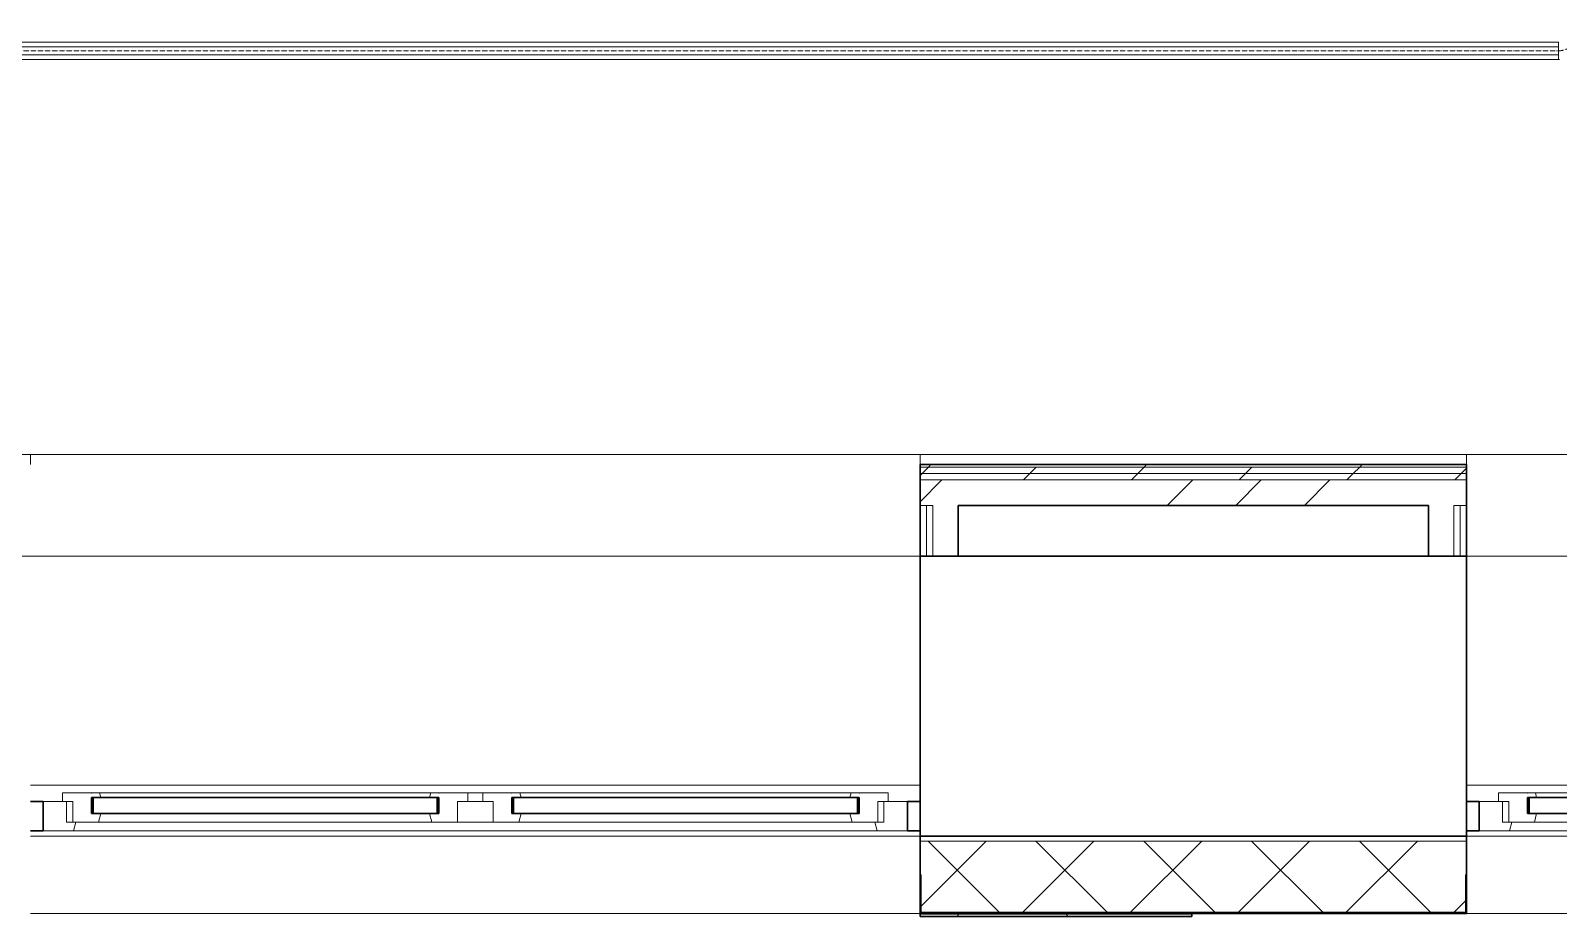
# Model space of a CAD drawing. Header units: millimetres. Extents: x -88595 to 880822, y -1054509 to -148035.
# Drawn here: x 190598 to 193604, y -247960 to -246219 of the extents above; entities that cross this region are included whole.
import ezdxf

# ---------------------------------------------------------------- set-up
doc = ezdxf.new("R2010")
doc.units = ezdxf.units.MM
for name, pattern in [('$0$ADSK_Осевая', [14, 10, -2, 0, -2]), ('$1$ADSK_Осевая', [14, 10, -2, 0, -2]), ('ADSK_Линия сетки', [25, 20, -2.5, 0, -2.5])]:
    doc.linetypes.add(name, pattern=pattern)
for name, color, linetype, lineweight in [('_ Окна', 7, 'Continuous', 30), ('Изоляция', 7, 'Continuous', 18), ('Оборудование', 7, 'Continuous', 18), ('Ограждение', 7, 'Continuous', 9), ('Окна', 7, 'Continuous', 9), ('Оси', 7, 'Continuous', 9), ('Стены внутренние', 7, 'Continuous', 18), ('Стены наружные', 7, 'Continuous', 18), ('Стены штриховка', 7, 'Continuous', 9), ('Трубопровод', 7, 'Continuous', 18), ('Трубопроводы', 7, 'Continuous', 18)]:
    doc.layers.add(name, color=color, linetype=linetype, lineweight=lineweight)

# ---------------------------------------------------------------- blocks, each defined once
blk = doc.blocks.new('1 этаж')
at = {"layer": '_ Окна', "lineweight": 18}
for p, q in [((226846.7, 680597.6), (226790.7, 680597.6)), ((226790.7, 680597.6), (226790.7, 680580.6)), ((226847.7, 680596.6), (226846.7, 680597.6)), ((226848.7, 680597.6), (226847.7, 680596.6)), ((226847.7, 680556.6), (226847.7, 680588.6)), ((226847.7, 680588.6), (226865.7, 680588.6)), ((226863.3, 680597.6), (226848.7, 680597.6)), ((226865.7, 680588.6), (226863.3, 680597.6)), ((227515.1, 680597.6), (227512.7, 680588.6)), ((227512.7, 680588.6), (227530.7, 680588.6)), ((227529.7, 680597.6), (227515.1, 680597.6)), ((227530.7, 680596.6), (227529.7, 680597.6)), ((227531.7, 680597.6), (227530.7, 680596.6)), ((227530.7, 680588.6), (227530.7, 680556.6)), ((227587.7, 680597.6), (227531.7, 680597.6)), ((227587.7, 680580.6), (227587.7, 680597.6)), ((227673.7, 680597.6), (227617.7, 680597.6)), ((227617.7, 680597.6), (227617.7, 680580.6)), ((227674.7, 680596.6), (227673.7, 680597.6)), ((227675.7, 680597.6), (227674.7, 680596.6)), ((227674.7, 680556.6), (227674.7, 680588.6)), ((227674.7, 680588.6), (227692.7, 680588.6)), ((227690.3, 680597.6), (227675.7, 680597.6)), ((227692.7, 680588.6), (227690.3, 680597.6)), ((228342.1, 680597.6), (228339.7, 680588.6)), ((228339.7, 680588.6), (228357.7, 680588.6)), ((228356.7, 680597.6), (228342.1, 680597.6)), ((228357.7, 680596.6), (228356.7, 680597.6)), ((228358.7, 680597.6), (228357.7, 680596.6)), ((228357.7, 680588.6), (228357.7, 680556.6)), ((228414.7, 680597.6), (228358.7, 680597.6)), ((228414.7, 680580.6), (228414.7, 680597.6)), ((229671.7, 680597.6), (229615.7, 680597.6)), ((229615.7, 680597.6), (229615.7, 680580.6)), ((229672.7, 680596.6), (229671.7, 680597.6)), ((229673.7, 680597.6), (229672.7, 680596.6)), ((229672.7, 680556.6), (229672.7, 680588.6)), ((229672.7, 680588.6), (229690.7, 680588.6)), ((229688.3, 680597.6), (229673.7, 680597.6)), ((229690.7, 680588.6), (229688.3, 680597.6)), ((226790.7, 680580.6), (226752.7, 680580.6)), ((226752.7, 680580.6), (226752.7, 680522.6)), ((226790.7, 680580.6), (226810.7, 680580.6)), ((226798.7, 680539.6), (226798.7, 680580.6)), ((226810.7, 680580.6), (226810.7, 680539.6)), ((227567.7, 680539.6), (227567.7, 680580.6)), ((227567.7, 680580.6), (227587.7, 680580.6)), ((227617.7, 680580.6), (227637.7, 680580.6)), ((227637.7, 680580.6), (227637.7, 680539.6)), ((228394.7, 680539.6), (228394.7, 680580.6)), ((228394.7, 680580.6), (228414.7, 680580.6)), ((228406.7, 680580.6), (228406.7, 680539.6)), ((228452.7, 680580.6), (228414.7, 680580.6)), ((228452.7, 680522.6), (228452.7, 680580.6)), ((229615.7, 680580.6), (229577.7, 680580.6)), ((229577.7, 680580.6), (229577.7, 680522.6)), ((229615.7, 680580.6), (229635.7, 680580.6)), ((229623.7, 680539.6), (229623.7, 680580.6)), ((229635.7, 680580.6), (229635.7, 680539.6)), ((226810.7, 680539.6), (226798.7, 680539.6)), ((226810.7, 680539.6), (226861.2, 680539.6)), ((226812.2, 680522.6), (226816.7, 680539.6)), ((226865.7, 680556.6), (226847.7, 680556.6)), ((226861.2, 680539.6), (226865.7, 680556.6)), ((227530.7, 680556.6), (227512.7, 680556.6)), ((227512.7, 680556.6), (227517.3, 680539.6)), ((227517.3, 680539.6), (227567.7, 680539.6)), ((227637.7, 680539.6), (227688.2, 680539.6)), ((227692.7, 680556.6), (227674.7, 680556.6)), ((227688.2, 680539.6), (227692.7, 680556.6)), ((228357.7, 680556.6), (228339.7, 680556.6)), ((228339.7, 680556.6), (228344.3, 680539.6)), ((228344.3, 680539.6), (228394.7, 680539.6)), ((228388.7, 680539.6), (228393.3, 680522.6)), ((228406.7, 680539.6), (228394.7, 680539.6)), ((229635.7, 680539.6), (229623.7, 680539.6)), ((229635.7, 680539.6), (229686.2, 680539.6)), ((229637.2, 680522.6), (229641.7, 680539.6)), ((229690.7, 680556.6), (229672.7, 680556.6)), ((229686.2, 680539.6), (229690.7, 680556.6)), ((226752.7, 680522.6), (226812.2, 680522.6)), ((228393.3, 680522.6), (228452.7, 680522.6)), ((229577.7, 680522.6), (229637.2, 680522.6))]:
    blk.add_line(p, q, dxfattribs=at)
at = {"layer": '_ Окна'}
for p, q in [((226850.7, 680588.6), (226847.7, 680588.6)), ((226847.7, 680588.6), (226847.7, 680556.6)), ((227527.7, 680588.6), (226850.7, 680588.6)), ((226850.7, 680588.6), (226850.7, 680556.6)), ((226850.7, 680556.6), (226850.7, 680588.6)), ((227527.7, 680556.6), (227527.7, 680588.6)), ((227527.7, 680588.6), (227527.7, 680556.6)), ((227530.7, 680588.6), (227527.7, 680588.6)), ((227530.7, 680556.6), (227530.7, 680588.6)), ((227677.7, 680588.6), (227674.7, 680588.6)), ((227674.7, 680588.6), (227674.7, 680556.6)), ((228354.7, 680588.6), (227677.7, 680588.6)), ((227677.7, 680588.6), (227677.7, 680556.6)), ((227677.7, 680556.6), (227677.7, 680588.6)), ((228354.7, 680556.6), (228354.7, 680588.6)), ((228354.7, 680588.6), (228354.7, 680556.6)), ((228357.7, 680588.6), (228354.7, 680588.6)), ((228357.7, 680556.6), (228357.7, 680588.6)), ((229675.7, 680588.6), (229672.7, 680588.6)), ((229672.7, 680588.6), (229672.7, 680556.6)), ((230352.7, 680588.6), (229675.7, 680588.6)), ((229675.7, 680588.6), (229675.7, 680556.6)), ((229675.7, 680556.6), (229675.7, 680588.6)), ((226752.7, 680580.6), (226727.7, 680580.6)), ((226752.7, 680522.6), (226752.7, 680580.6)), ((228477.7, 680580.6), (228452.7, 680580.6)), ((228452.7, 680580.6), (228452.7, 680522.6)), ((229577.7, 680580.6), (229552.7, 680580.6)), ((229577.7, 680522.6), (229577.7, 680580.6)), ((226847.7, 680556.6), (226850.7, 680556.6)), ((226850.7, 680556.6), (227527.7, 680556.6)), ((227527.7, 680556.6), (227530.7, 680556.6)), ((227674.7, 680556.6), (227677.7, 680556.6)), ((227677.7, 680556.6), (228354.7, 680556.6)), ((228354.7, 680556.6), (228357.7, 680556.6)), ((229672.7, 680556.6), (229675.7, 680556.6)), ((229675.7, 680556.6), (230352.7, 680556.6)), ((226727.7, 680522.6), (226752.7, 680522.6)), ((228452.7, 680522.6), (228477.7, 680522.6)), ((229552.7, 680522.6), (229577.7, 680522.6))]:
    blk.add_line(p, q, dxfattribs=at)
at = {"layer": 'Ограждение'}
for p, q in [((220482.3, 681262.6), (234467.7, 681262.6)), ((226727.7, 681242.6), (226727.7, 681262.6)), ((226727.7, 681262.6), (228477.7, 681262.6)), ((228477.7, 681262.6), (228477.7, 681242.6)), ((229552.7, 681242.6), (229552.7, 681262.6)), ((229552.7, 681262.6), (231302.7, 681262.6)), ((226727.7, 681062.6), (228477.7, 681062.6)), ((229552.7, 681062.6), (231302.7, 681062.6)), ((226727.7, 680612.6), (228477.7, 680612.6)), ((229552.7, 680612.6), (231302.7, 680612.6))]:
    blk.add_line(p, q, dxfattribs=at)
at = {"layer": 'Окна'}
for p, q in [((226848.7, 680597.6), (226846.7, 680597.6)), ((227515.1, 680597.6), (226863.3, 680597.6)), ((227531.7, 680597.6), (227529.7, 680597.6)), ((227587.7, 680597.6), (227617.7, 680597.6)), ((227675.7, 680597.6), (227673.7, 680597.6)), ((228342.1, 680597.6), (227690.3, 680597.6)), ((228358.7, 680597.6), (228356.7, 680597.6)), ((229673.7, 680597.6), (229671.7, 680597.6)), ((230340.1, 680597.6), (229688.3, 680597.6)), ((227617.7, 680580.6), (227587.7, 680580.6)), ((226861.2, 680539.6), (227517.3, 680539.6)), ((227637.7, 680539.6), (227567.7, 680539.6)), ((227688.2, 680539.6), (228344.3, 680539.6)), ((229686.2, 680539.6), (230342.3, 680539.6)), ((226812.2, 680522.6), (228393.3, 680522.6)), ((229637.2, 680522.6), (231218.3, 680522.6))]:
    blk.add_line(p, q, dxfattribs=at)
at = {"layer": 'Оси', "linetype": 'ADSK_Линия сетки', "ltscale": 100}
blk.add_line((247242.7, 681062.6), (175520.4, 681062.6), dxfattribs=at)
at = {"layer": 'Стены внутренние', "lineweight": 30}
for p, q in [((228477.7, 681062.6), (228477.7, 680512.6)), ((229477.7, 681062.6), (228552.7, 681062.6)), ((229552.7, 680512.6), (229552.7, 681062.6)), ((228477.7, 680512.6), (229552.7, 680512.6)), ((228477.7, 680502.6), (228477.7, 680360.6)), ((229552.7, 680360.6), (229552.7, 680502.6)), ((228477.7, 680360.6), (229552.7, 680360.6))]:
    blk.add_line(p, q, dxfattribs=at)
at = {"layer": 'Стены внутренние'}
for p, q in [((228477.7, 680512.6), (226727.7, 680512.6)), ((231302.7, 680512.6), (229552.7, 680512.6)), ((228477.7, 680360.6), (226727.7, 680360.6)), ((231302.7, 680360.6), (229552.7, 680360.6))]:
    blk.add_line(p, q, dxfattribs=at)
at = {"layer": 'Стены внутренние', "linetype": 'Continuous', "lineweight": 9}
for p, q in [((228479.7, 680374.7), (228607.6, 680502.6)), ((228633.5, 680362.6), (228493.5, 680502.6)), ((228679.8, 680362.6), (228819.8, 680502.6)), ((228845.6, 680362.6), (228705.6, 680502.6)), ((228891.9, 680362.6), (229031.9, 680502.6)), ((229057.7, 680362.6), (228917.7, 680502.6)), ((229104, 680362.6), (229244, 680502.6)), ((229269.8, 680362.6), (229129.8, 680502.6)), ((229316.2, 680362.6), (229456.2, 680502.6)), ((229482, 680362.6), (229342, 680502.6)), ((229528.3, 680362.6), (229550.7, 680385)), ((228555.5, 680362.6), (228554.3, 680360.6)), ((228764.6, 680360.6), (228763.5, 680362.6))]:
    blk.add_line(p, q, dxfattribs=at)
at = {"layer": 'Стены наружные', "lineweight": 30}
for p, q in [((229552.7, 681242.6), (228477.7, 681242.6)), ((228477.7, 681242.6), (228477.7, 681062.6)), ((229552.7, 681062.6), (229552.7, 681242.6)), ((228552.7, 681162.6), (229477.7, 681162.6)), ((228552.7, 681062.6), (228552.7, 681162.6)), ((229477.7, 681162.6), (229477.7, 681062.6)), ((228477.7, 681062.6), (228552.7, 681062.6)), ((229477.7, 681062.6), (229552.7, 681062.6)), ((228477.7, 680512.6), (228477.7, 680502.6)), ((229552.7, 680502.6), (229552.7, 680512.6)), ((229012.7, 680359.6), (228477.7, 680359.6)), ((228477.7, 680359.6), (228477.7, 680354.6)), ((228477.7, 680354.6), (229012.7, 680354.6)), ((229012.7, 680354.6), (229012.7, 680359.6))]:
    blk.add_line(p, q, dxfattribs=at)
at = {"layer": 'Стены наружные', "linetype": 'Continuous', "lineweight": 9}
for p, q in [((228477.7, 681221.2), (228481.6, 681225.1)), ((228481.6, 681225.1), (228494.1, 681237.6)), ((228494.1, 681237.6), (228499.1, 681242.6)), ((228681.2, 681212.6), (228693.7, 681225.1)), ((228693.7, 681225.1), (228706.2, 681237.6)), ((228893.4, 681212.6), (228905.9, 681225.1)), ((228905.9, 681225.1), (228918.4, 681237.6)), ((228918.4, 681237.6), (228923.4, 681242.6)), ((229105.5, 681212.6), (229118, 681225.1)), ((229118, 681225.1), (229130.5, 681237.6)), ((229317.6, 681212.6), (229330.1, 681225.1)), ((229330.1, 681225.1), (229342.6, 681237.6)), ((229342.6, 681237.6), (229347.6, 681242.6)), ((229529.8, 681212.6), (229542.3, 681225.1)), ((229542.3, 681225.1), (229552.7, 681235.5)), ((228477.7, 681169.7), (228520.6, 681212.6)), ((228964.1, 681162.6), (229014.1, 681212.6)), ((229099, 681162.6), (229149, 681212.6)), ((229233.9, 681162.6), (229283.9, 681212.6)), ((228553.7, 680359.6), (228550.8, 680354.6)), ((228768.1, 680354.6), (228765.2, 680359.6))]:
    blk.add_line(p, q, dxfattribs=at)
at = {"layer": 'Стены штриховка'}
for p, q in [((228477.7, 681237.6), (229552.7, 681237.6)), ((229552.7, 681237.6), (228477.7, 681237.6)), ((229552.7, 681225.1), (228477.7, 681225.1)), ((229552.7, 681212.6), (228477.7, 681212.6)), ((228502.7, 681162.6), (228477.7, 681162.6)), ((228490.2, 681062.6), (228490.2, 681162.6)), ((228502.7, 681062.6), (228502.7, 681162.6)), ((229527.7, 681062.6), (229527.7, 681162.6)), ((229552.7, 681162.6), (229527.7, 681162.6)), ((229540.2, 681062.6), (229540.2, 681162.6)), ((229552.7, 680502.6), (228477.7, 680502.6)), ((228479.7, 680436.6), (228477.7, 680436.6)), ((228479.7, 680436.6), (228479.7, 680362.6)), ((229552.7, 680436.6), (229550.7, 680436.6)), ((229550.7, 680362.6), (229550.7, 680436.6)), ((228479.7, 680362.6), (229550.7, 680362.6))]:
    blk.add_line(p, q, dxfattribs=at)

msp = doc.modelspace()

# ---------------------------------------------------------------- linework, layer by layer
at = {"layer": 'Изоляция', "color": 134, "true_color": 0x00a6a6}
for p, q in [((193604.1, -246241.4), (187660.8, -246241.4)), ((193604.1, -246275.2), (193604.1, -246241.4)), ((187651.8, -246275.2), (193604.1, -246275.2))]:
    msp.add_line(p, q, dxfattribs=at)
at = {"layer": 'Изоляция', "color": 134, "true_color": 0x00a6a6, "flags": 128}
for points in [[(193604.4, -246241.4), (193604.1, -246241.4)], [(193604.1, -246275.2), (193606.4, -246275.2)]]:
    msp.add_lwpolyline(points, dxfattribs=at)
at = {"layer": 'Трубопровод', "color": 134, "true_color": 0x00a6a6}
for p, q in [((193604.1, -246250.4), (187651.8, -246250.4)), ((187651.8, -246266.2), (193604.1, -246266.2))]:
    msp.add_line(p, q, dxfattribs=at)
at = {"layer": 'Трубопровод', "color": 134, "linetype": '$0$ADSK_Осевая', "true_color": 0x00a6a6}
msp.add_line((187651.8, -246258.3), (193604.1, -246258.3), dxfattribs=at)
msp.add_line((187651.8, -246258.3), (193604.1, -246258.3), dxfattribs=at)
at = {"layer": 'Трубопроводы', "color": 134, "linetype": '$1$ADSK_Осевая', "true_color": 0x00a6a6}
msp.add_arc((193604.1, -246218.6), 39.7, 270, 0, dxfattribs=at)

# ---------------------------------------------------------------- block references
at = {"layer": 'Оборудование', "color": 5, "true_color": 0x0000ff}
msp.add_blockref('1 этаж', (-36129.5, -928314.5), dxfattribs=at)

doc.saveas('drawing.dxf')
